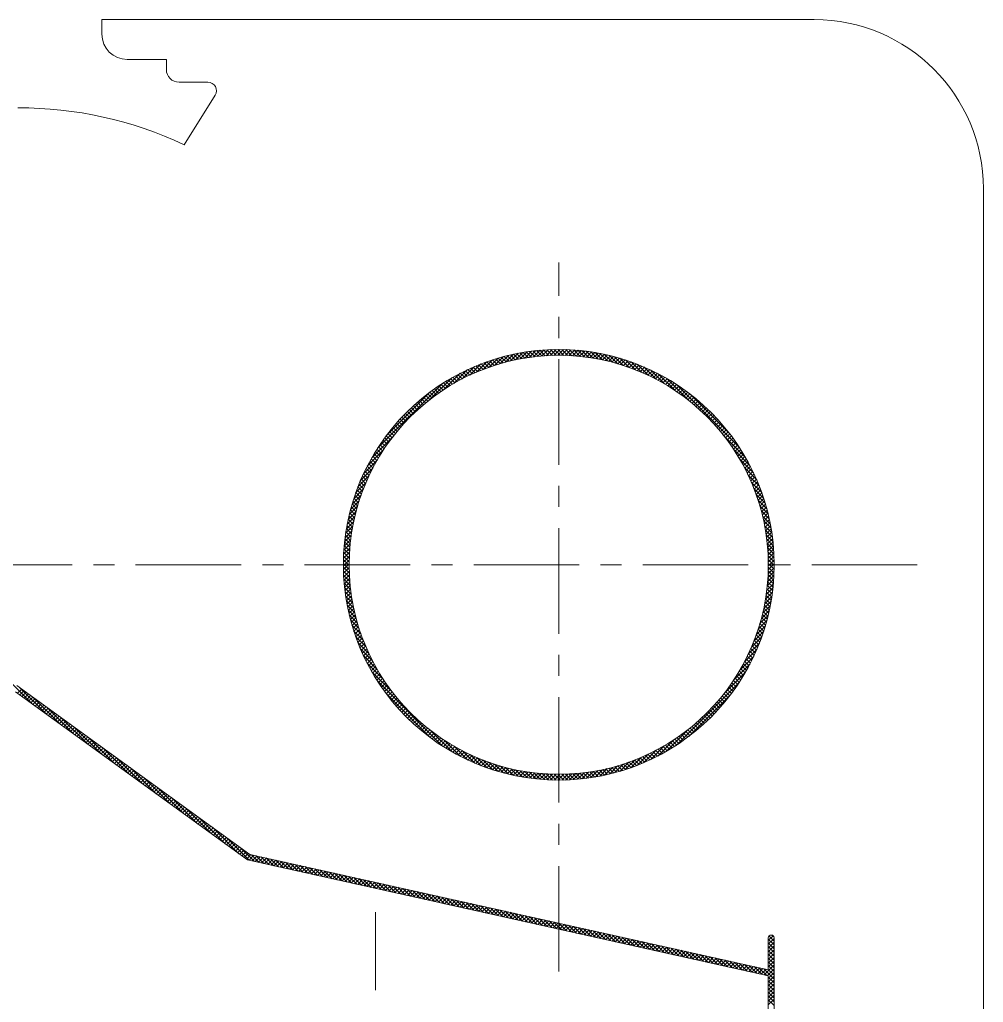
# Model space of a CAD drawing. Header units: millimetres. Extents: x 2882 to 3476, y 1065 to 1485.
# Drawn here: x 3213.91 to 3236.72, y 1157.94 to 1181.21 of the extents above; entities that cross this region are included whole.
import ezdxf

# ---------------------------------------------------------------- set-up
doc = ezdxf.new("R2010")
doc.units = ezdxf.units.MM
doc.linetypes.add('CENTERX2', pattern=[4, 2.5, -0.5, 0.5, -0.5])
for name, color, linetype, lineweight, true_color in [('1', 1, 'Continuous', 18, 0xff0000), ('2', 2, 'Continuous', 18, 0xffff00), ('3', 3, 'CENTERX2', 18, 0x00ff00)]:
    doc.layers.add(name, color=color, linetype=linetype, lineweight=lineweight, true_color=true_color)
pattern_1 = [(45, (2759.298956, 631.19546), (-0.0449012806, 0.0449012806), []), (135, (2759.298956, 631.19546), (-0.0449012806, -0.0449012806), [])]

msp = doc.modelspace()

# ---------------------------------------------------------------- hatches: boundary and pattern name
at = {"layer": '2'}
h = msp.add_hatch(dxfattribs=at)
h.set_pattern_fill('ANSI37', color=256, scale=0.02, style=0)
h.set_pattern_definition(pattern_1)
edge = h.paths.add_edge_path(flags=0)
edge.add_line((3226.67201, 1173.40077), (3226.67201, 1173.26238))
edge.add_arc((3226.67201, 1168.30298), 4.9594, 90, 180)
edge.add_line((3221.7126, 1168.30298), (3221.57421, 1168.30298))
edge.add_arc((3226.67201, 1168.30298), 5.09779, 90, 180, ccw=False)
edge = h.paths.add_edge_path(flags=0)
edge.add_arc((3226.67201, 1168.30298), 5.09779, 0, 90, ccw=False)
edge.add_line((3231.7698, 1168.30298), (3231.63141, 1168.30298))
edge.add_arc((3226.67201, 1168.30298), 4.9594, 0, 90)
edge.add_line((3226.67201, 1173.26238), (3226.67201, 1173.40077))
edge = h.paths.add_edge_path(flags=0)
edge.add_arc((3226.67201, 1168.30298), 5.09779, 90, 180, ccw=False)
edge.add_line((3226.67201, 1173.40077), (3226.67201, 1173.26238))
edge.add_arc((3226.67201, 1168.30298), 4.9594, 90, 180)
edge.add_arc((3226.67201, 1168.30298), 4.9594, 180, 270)
edge.add_line((3226.67201, 1163.34357), (3226.67201, 1163.20518))
edge.add_arc((3226.67201, 1168.30298), 5.09779, 180, 270, ccw=False)
edge = h.paths.add_edge_path(flags=0)
edge.add_arc((3226.67201, 1168.30298), 4.9594, 270, 360)
edge.add_arc((3226.67201, 1168.30298), 4.9594, 0, 90)
edge.add_line((3226.67201, 1173.26238), (3226.67201, 1173.40077))
edge.add_arc((3226.67201, 1168.30298), 5.09779, 0, 90, ccw=False)
edge.add_arc((3226.67201, 1168.30298), 5.09779, 270, 360, ccw=False)
edge.add_line((3226.67201, 1163.20518), (3226.67201, 1163.34357))
h = msp.add_hatch(dxfattribs=at)
h.set_pattern_fill('ANSI37', color=256, scale=0.02, style=0)
h.set_pattern_definition(pattern_1)
edge = h.paths.add_edge_path(flags=0)
edge.add_line((3226.67201, 1173.26238), (3226.67201, 1173.40077))
edge.add_arc((3226.67201, 1168.30298), 5.09779, 0, 90, ccw=False)
edge.add_line((3231.7698, 1168.30298), (3231.63141, 1168.30298))
edge.add_arc((3226.67201, 1168.30298), 4.9594, 0, 90)
edge = h.paths.add_edge_path(flags=0)
edge.add_line((3226.67201, 1173.40077), (3226.67201, 1173.26238))
edge.add_arc((3226.67201, 1168.30298), 4.9594, 90, 180)
edge.add_line((3221.7126, 1168.30298), (3221.57421, 1168.30298))
edge.add_arc((3226.67201, 1168.30298), 5.09779, 90, 180, ccw=False)

# ---------------------------------------------------------------- linework, layer by layer
at = {"layer": '1'}
for p, q in [((3215.85881, 1180.86539), (3215.85881, 1181.20858)), ((3232.72068, 1181.20858), (3215.85881, 1181.20858)), ((3216.45881, 1180.26539), (3217.38492, 1180.26539)), ((3217.38492, 1180.26539), (3217.38492, 1180.02725)), ((3217.68492, 1179.72725), (3218.37048, 1179.72725)), ((3218.54004, 1179.42118), (3217.80557, 1178.2471)), ((3236.72068, 1177.20858), (3236.72068, 1111.95782)), ((3226.67201, 1173.29596), (3226.67201, 1173.29596)), ((3213.84637, 1165.44312), (3219.36096, 1161.44696)), ((3213.81309, 1165.29634), (3219.30294, 1161.3181)), ((3219.36096, 1161.44696), (3231.63141, 1158.71505)), ((3219.30294, 1161.3181), (3231.63141, 1158.57328)), ((3231.63141, 1159.46775), (3231.63141, 1158.71505)), ((3231.7698, 1159.46775), (3231.7698, 1129.67039)), ((3231.63141, 1158.57328), (3231.63141, 1130.59312))]:
    msp.add_line(p, q, dxfattribs=at)
for radius in [5.09779, 4.9594]:
    msp.add_circle((3226.67201, 1168.30298), radius, dxfattribs=at)
for centre, radius, start, end in [((3232.72068, 1177.20858), 4, 0, 90), ((3216.45881, 1180.86539), 0.6, 180, 270), ((3217.68492, 1180.02725), 0.3, 180, 270), ((3218.37048, 1179.52725), 0.2, 327.971323, 90), ((3213.88642, 1169.91065), 9.21174, 64.820747, 90.089651), ((3231.70061, 1159.46775), 0.06919, 0, 180)]:
    msp.add_arc(centre, radius, start, end, dxfattribs=at)
at = {"layer": '2'}
for p, q in [((3214.21212, 1165.00717), (3213.6117, 1165.60759)), ((3213.8636, 1165.25973), (3213.9627, 1165.35883)), ((3214.53826, 1164.77083), (3213.91758, 1165.39152)), ((3213.91567, 1165.222), (3214.01477, 1165.32109)), ((3213.96774, 1165.18427), (3214.06684, 1165.28336)), ((3214.01981, 1165.14653), (3214.11891, 1165.24563)), ((3214.07188, 1165.1088), (3214.17098, 1165.2079)), ((3214.12395, 1165.07107), (3214.22305, 1165.17016)), ((3214.17602, 1165.03333), (3214.27512, 1165.13243)), ((3214.86441, 1164.53449), (3214.24372, 1165.15518)), ((3214.22809, 1164.9956), (3214.32719, 1165.0947)), ((3214.28016, 1164.95787), (3214.37926, 1165.05697)), ((3214.33223, 1164.92014), (3214.43133, 1165.01923)), ((3214.3843, 1164.8824), (3214.4834, 1164.9815)), ((3214.43637, 1164.84467), (3214.53547, 1164.94377)), ((3214.48844, 1164.80694), (3214.58754, 1164.90603)), ((3214.54051, 1164.76921), (3214.6396, 1164.8683)), ((3215.19055, 1164.29815), (3214.56986, 1164.91884)), ((3214.59258, 1164.73147), (3214.69167, 1164.83057)), ((3214.64465, 1164.69374), (3214.74374, 1164.79284)), ((3214.69672, 1164.65601), (3214.79581, 1164.7551)), ((3214.74879, 1164.61828), (3214.84788, 1164.71737)), ((3214.80086, 1164.58054), (3214.89995, 1164.67964)), ((3214.85293, 1164.54281), (3214.95202, 1164.64191)), ((3215.51669, 1164.06181), (3214.896, 1164.6825)), ((3214.905, 1164.50508), (3215.00409, 1164.60417)), ((3214.95707, 1164.46735), (3215.05616, 1164.56644)), ((3215.00914, 1164.42961), (3215.10823, 1164.52871)), ((3215.06121, 1164.39188), (3215.1603, 1164.49098)), ((3215.11328, 1164.35415), (3215.21237, 1164.45324)), ((3215.16535, 1164.31642), (3215.26444, 1164.41551)), ((3215.84283, 1163.82547), (3215.22215, 1164.44616)), ((3215.21742, 1164.27868), (3215.31651, 1164.37778)), ((3215.26949, 1164.24095), (3215.36858, 1164.34005)), ((3215.32156, 1164.20322), (3215.42065, 1164.30231)), ((3215.37363, 1164.16548), (3215.47272, 1164.26458)), ((3215.4257, 1164.12775), (3215.52479, 1164.22685)), ((3215.47777, 1164.09002), (3215.57686, 1164.18911)), ((3216.16898, 1163.58913), (3215.54829, 1164.20982)), ((3215.52984, 1164.05229), (3215.62893, 1164.15138)), ((3215.58191, 1164.01455), (3215.681, 1164.11365)), ((3215.63398, 1163.97682), (3215.73307, 1164.07592)), ((3215.68605, 1163.93909), (3215.78514, 1164.03818)), ((3215.73812, 1163.90136), (3215.83721, 1164.00045)), ((3215.79019, 1163.86362), (3215.88928, 1163.96272)), ((3216.49512, 1163.35279), (3215.87443, 1163.97348)), ((3215.84226, 1163.82589), (3215.94135, 1163.92499)), ((3215.89433, 1163.78816), (3215.99342, 1163.88725)), ((3215.9464, 1163.75043), (3216.04549, 1163.84952)), ((3215.99847, 1163.71269), (3216.09756, 1163.81179)), ((3216.05054, 1163.67496), (3216.14963, 1163.77406)), ((3216.10261, 1163.63723), (3216.2017, 1163.73632)), ((3216.82126, 1163.11645), (3216.20057, 1163.73714)), ((3216.15468, 1163.5995), (3216.25377, 1163.69859)), ((3216.20675, 1163.56176), (3216.30584, 1163.66086)), ((3216.25882, 1163.52403), (3216.35791, 1163.62313)), ((3216.31089, 1163.4863), (3216.40998, 1163.58539)), ((3216.36296, 1163.44857), (3216.46205, 1163.54766)), ((3216.41503, 1163.41083), (3216.51412, 1163.50993)), ((3216.4671, 1163.3731), (3216.56619, 1163.4722)), ((3217.1474, 1162.88011), (3216.52671, 1163.5008)), ((3216.51917, 1163.33537), (3216.61826, 1163.43446)), ((3216.57124, 1163.29763), (3216.67033, 1163.39673)), ((3216.62331, 1163.2599), (3216.7224, 1163.359)), ((3216.67538, 1163.22217), (3216.77447, 1163.32126)), ((3216.72745, 1163.18444), (3216.82654, 1163.28353)), ((3216.77952, 1163.1467), (3216.87861, 1163.2458)), ((3217.47355, 1162.64377), (3216.85286, 1163.26446)), ((3216.83159, 1163.10897), (3216.93068, 1163.20807)), ((3216.88366, 1163.07124), (3216.98275, 1163.17033)), ((3216.93573, 1163.03351), (3217.03482, 1163.1326)), ((3216.9878, 1162.99577), (3217.08689, 1163.09487)), ((3217.03987, 1162.95804), (3217.13896, 1163.05714)), ((3217.09194, 1162.92031), (3217.19103, 1163.0194)), ((3217.79969, 1162.40743), (3217.179, 1163.02812)), ((3217.14401, 1162.88258), (3217.2431, 1162.98167)), ((3217.19608, 1162.84484), (3217.29517, 1162.94394)), ((3217.24815, 1162.80711), (3217.34724, 1162.90621)), ((3217.30022, 1162.76938), (3217.39931, 1162.86847)), ((3217.35229, 1162.73165), (3217.45138, 1162.83074)), ((3217.40436, 1162.69391), (3217.50345, 1162.79301)), ((3218.12583, 1162.1711), (3217.50514, 1162.79178)), ((3217.45643, 1162.65618), (3217.55552, 1162.75528)), ((3217.5085, 1162.61845), (3217.60759, 1162.71754)), ((3217.56057, 1162.58072), (3217.65966, 1162.67981)), ((3217.61264, 1162.54298), (3217.71173, 1162.64208)), ((3217.66471, 1162.50525), (3217.7638, 1162.60435)), ((3217.71678, 1162.46752), (3217.81587, 1162.56661)), ((3218.45197, 1161.93476), (3217.83128, 1162.55544)), ((3217.76885, 1162.42978), (3217.86794, 1162.52888)), ((3217.82092, 1162.39205), (3217.92001, 1162.49115)), ((3217.87299, 1162.35432), (3217.97208, 1162.45341)), ((3217.92506, 1162.31659), (3218.02415, 1162.41568)), ((3217.97713, 1162.27885), (3218.07622, 1162.37795)), ((3218.0292, 1162.24112), (3218.12829, 1162.34022)), ((3218.77812, 1161.69842), (3218.15743, 1162.3191)), ((3218.08127, 1162.20339), (3218.18036, 1162.30248)), ((3218.13334, 1162.16566), (3218.23243, 1162.26475)), ((3218.18541, 1162.12792), (3218.2845, 1162.22702)), ((3218.23748, 1162.09019), (3218.33657, 1162.18929)), ((3218.28955, 1162.05246), (3218.38864, 1162.15155)), ((3218.34162, 1162.01473), (3218.44071, 1162.11382)), ((3218.39369, 1161.97699), (3218.49278, 1162.07609)), ((3219.10426, 1161.46208), (3218.48357, 1162.08276)), ((3218.44576, 1161.93926), (3218.54485, 1162.03836)), ((3218.49783, 1161.90153), (3218.59692, 1162.00062)), ((3218.5499, 1161.8638), (3218.64899, 1161.96289)), ((3218.60197, 1161.82606), (3218.70106, 1161.92516)), ((3218.65404, 1161.78833), (3218.75313, 1161.88743)), ((3218.70611, 1161.7506), (3218.8052, 1161.84969)), ((3219.34809, 1161.30805), (3218.80971, 1161.84642)), ((3218.75818, 1161.71287), (3218.85727, 1161.81196)), ((3218.81025, 1161.67513), (3218.90934, 1161.77423)), ((3218.86232, 1161.6374), (3218.96141, 1161.7365)), ((3218.91439, 1161.59967), (3219.01348, 1161.69876)), ((3218.96646, 1161.56193), (3219.06555, 1161.66103)), ((3219.01853, 1161.5242), (3219.11762, 1161.6233)), ((3219.46361, 1161.28233), (3219.13585, 1161.61008)), ((3219.0706, 1161.48647), (3219.16969, 1161.58556)), ((3219.12267, 1161.44874), (3219.22176, 1161.54783)), ((3219.17474, 1161.411), (3219.27383, 1161.5101)), ((3219.22681, 1161.37327), (3219.3259, 1161.47237)), ((3219.27888, 1161.33554), (3219.38495, 1161.44162)), ((3219.34244, 1161.3093), (3219.4584, 1161.42526)), ((3219.57913, 1161.25661), (3219.39675, 1161.43899)), ((3219.41589, 1161.29295), (3219.53185, 1161.40891)), ((3219.48934, 1161.2766), (3219.6053, 1161.39256)), ((3219.69466, 1161.23089), (3219.51227, 1161.41327)), ((3219.56279, 1161.26025), (3219.67875, 1161.37621)), ((3219.81018, 1161.20517), (3219.6278, 1161.38755)), ((3219.63624, 1161.24389), (3219.7522, 1161.35985)), ((3219.70969, 1161.22754), (3219.82565, 1161.3435)), ((3219.9257, 1161.17945), (3219.74332, 1161.36183)), ((3219.78314, 1161.21119), (3219.8991, 1161.32715)), ((3219.85659, 1161.19483), (3219.97255, 1161.31079)), ((3220.04122, 1161.15373), (3219.85884, 1161.33611)), ((3219.93004, 1161.17848), (3220.046, 1161.29444)), ((3220.15675, 1161.12801), (3219.97436, 1161.31039)), ((3220.00349, 1161.16213), (3220.11945, 1161.27809)), ((3220.07694, 1161.14578), (3220.1929, 1161.26174)), ((3220.27227, 1161.10229), (3220.08989, 1161.28467)), ((3220.15039, 1161.12942), (3220.26635, 1161.24538)), ((3220.38779, 1161.07657), (3220.20541, 1161.25895)), ((3220.22384, 1161.11307), (3220.3398, 1161.22903)), ((3220.29729, 1161.09672), (3220.41325, 1161.21268)), ((3220.50332, 1161.05085), (3220.32093, 1161.23323)), ((3220.37074, 1161.08036), (3220.4867, 1161.19632)), ((3220.61884, 1161.02513), (3220.43645, 1161.20751)), ((3220.44419, 1161.06401), (3220.56015, 1161.17997)), ((3220.51764, 1161.04766), (3220.6336, 1161.16362)), ((3220.73436, 1160.99941), (3220.55198, 1161.18179)), ((3220.59109, 1161.0313), (3220.70705, 1161.14727)), ((3220.84988, 1160.97369), (3220.6675, 1161.15607)), ((3220.66454, 1161.01495), (3220.7805, 1161.13091)), ((3220.73799, 1160.9986), (3220.85395, 1161.11456)), ((3220.96541, 1160.94797), (3220.78302, 1161.13035)), ((3220.81144, 1160.98225), (3220.9274, 1161.09821)), ((3220.88489, 1160.96589), (3221.00085, 1161.08185)), ((3221.08093, 1160.92225), (3220.89854, 1161.10463)), ((3220.95834, 1160.94954), (3221.0743, 1161.0655)), ((3221.19645, 1160.89653), (3221.01407, 1161.07891)), ((3221.03179, 1160.93319), (3221.14775, 1161.04915)), ((3221.10523, 1160.91683), (3221.2212, 1161.0328)), ((3221.31197, 1160.87081), (3221.12959, 1161.05319)), ((3221.17868, 1160.90048), (3221.29464, 1161.01644)), ((3221.4275, 1160.84509), (3221.24511, 1161.02747)), ((3221.25213, 1160.88413), (3221.36809, 1161.00009)), ((3221.32558, 1160.86778), (3221.44154, 1160.98374)), ((3221.54302, 1160.81937), (3221.36063, 1161.00175)), ((3221.39903, 1160.85142), (3221.51499, 1160.96738)), ((3221.47248, 1160.83507), (3221.58844, 1160.95103)), ((3221.65854, 1160.79365), (3221.47616, 1160.97603)), ((3221.54593, 1160.81872), (3221.66189, 1160.93468)), ((3221.77406, 1160.76793), (3221.59168, 1160.95031)), ((3221.61938, 1160.80236), (3221.73534, 1160.91832)), ((3221.88959, 1160.74221), (3221.7072, 1160.92459)), ((3221.69283, 1160.78601), (3221.80879, 1160.90197)), ((3221.76628, 1160.76966), (3221.88224, 1160.88562)), ((3222.00511, 1160.71649), (3221.82273, 1160.89887)), ((3221.83973, 1160.75331), (3221.95569, 1160.86927)), ((3221.91318, 1160.73695), (3222.02914, 1160.85291)), ((3222.12063, 1160.69077), (3221.93825, 1160.87315)), ((3221.98663, 1160.7206), (3222.10259, 1160.83656)), ((3222.23615, 1160.66505), (3222.05377, 1160.84743)), ((3222.06008, 1160.70425), (3222.17604, 1160.82021)), ((3222.13353, 1160.68789), (3222.24949, 1160.80385)), ((3222.35168, 1160.63933), (3222.16929, 1160.82171)), ((3222.20698, 1160.67154), (3222.32294, 1160.7875)), ((3222.28043, 1160.65519), (3222.39639, 1160.77115)), ((3222.4672, 1160.61361), (3222.28482, 1160.79599)), ((3222.35388, 1160.63884), (3222.46984, 1160.7548)), ((3222.58272, 1160.58789), (3222.40034, 1160.77027)), ((3222.42733, 1160.62248), (3222.54329, 1160.73844)), ((3222.50078, 1160.60613), (3222.61674, 1160.72209)), ((3222.69825, 1160.56217), (3222.51586, 1160.74455)), ((3222.57423, 1160.58978), (3222.69019, 1160.70574)), ((3222.81377, 1160.53645), (3222.63138, 1160.71883)), ((3222.64768, 1160.57342), (3222.76364, 1160.68938)), ((3222.92929, 1160.51072), (3222.74691, 1160.69311)), ((3222.72113, 1160.55707), (3222.83709, 1160.67303)), ((3222.79458, 1160.54072), (3222.91054, 1160.65668)), ((3223.04481, 1160.485), (3222.86243, 1160.66739)), ((3222.86803, 1160.52436), (3222.98399, 1160.64033)), ((3222.94148, 1160.50801), (3223.05744, 1160.62397)), ((3223.16034, 1160.45928), (3222.97795, 1160.64167)), ((3223.01493, 1160.49166), (3223.13089, 1160.60762)), ((3223.08838, 1160.47531), (3223.20434, 1160.59127)), ((3223.27586, 1160.43356), (3223.09347, 1160.61595)), ((3223.16183, 1160.45895), (3223.27779, 1160.57491)), ((3223.39138, 1160.40784), (3223.209, 1160.59023)), ((3223.23527, 1160.4426), (3223.35124, 1160.55856)), ((3223.30872, 1160.42625), (3223.42468, 1160.54221)), ((3223.5069, 1160.38212), (3223.32452, 1160.56451)), ((3223.38217, 1160.40989), (3223.49813, 1160.52585)), ((3223.62243, 1160.3564), (3223.44004, 1160.53879)), ((3223.45562, 1160.39354), (3223.57158, 1160.5095)), ((3223.52907, 1160.37719), (3223.64503, 1160.49315)), ((3223.73795, 1160.33068), (3223.55556, 1160.51307)), ((3223.60252, 1160.36084), (3223.71848, 1160.4768)), ((3223.85347, 1160.30496), (3223.67109, 1160.48735)), ((3223.67597, 1160.34448), (3223.79193, 1160.46044)), ((3223.74942, 1160.32813), (3223.86538, 1160.44409)), ((3223.96899, 1160.27924), (3223.78661, 1160.46163)), ((3223.82287, 1160.31178), (3223.93883, 1160.42774)), ((3223.89632, 1160.29542), (3224.01228, 1160.41138)), ((3224.08452, 1160.25352), (3223.90213, 1160.43591)), ((3223.96977, 1160.27907), (3224.08573, 1160.39503)), ((3224.20004, 1160.2278), (3224.01766, 1160.41019)), ((3224.04322, 1160.26272), (3224.15918, 1160.37868)), ((3224.11667, 1160.24637), (3224.23263, 1160.36233)), ((3224.31556, 1160.20208), (3224.13318, 1160.38447)), ((3224.19012, 1160.23001), (3224.30608, 1160.34597)), ((3224.43108, 1160.17636), (3224.2487, 1160.35875)), ((3224.26357, 1160.21366), (3224.37953, 1160.32962)), ((3224.33702, 1160.19731), (3224.45298, 1160.31327)), ((3224.54661, 1160.15064), (3224.36422, 1160.33303)), ((3224.41047, 1160.18095), (3224.52643, 1160.29691)), ((3224.66213, 1160.12492), (3224.47975, 1160.30731)), ((3224.48392, 1160.1646), (3224.59988, 1160.28056)), ((3224.55737, 1160.14825), (3224.67333, 1160.26421)), ((3224.77765, 1160.0992), (3224.59527, 1160.28159)), ((3224.63082, 1160.1319), (3224.74678, 1160.24786)), ((3224.70427, 1160.11554), (3224.82023, 1160.2315)), ((3224.89318, 1160.07348), (3224.71079, 1160.25587)), ((3224.77772, 1160.09919), (3224.89368, 1160.21515)), ((3225.0087, 1160.04776), (3224.82631, 1160.23015)), ((3224.85117, 1160.08284), (3224.96713, 1160.1988)), ((3224.92462, 1160.06648), (3225.04058, 1160.18244)), ((3225.12422, 1160.02204), (3224.94184, 1160.20443)), ((3224.99807, 1160.05013), (3225.11403, 1160.16609)), ((3225.23974, 1159.99632), (3225.05736, 1160.17871)), ((3225.07152, 1160.03378), (3225.18748, 1160.14974)), ((3225.14497, 1160.01742), (3225.26093, 1160.13339)), ((3225.35527, 1159.9706), (3225.17288, 1160.15299)), ((3225.21842, 1160.00107), (3225.33438, 1160.11703)), ((3225.47079, 1159.94488), (3225.2884, 1160.12727)), ((3225.29187, 1159.98472), (3225.40783, 1160.10068)), ((3225.36531, 1159.96837), (3225.48128, 1160.08433)), ((3225.58631, 1159.91916), (3225.40393, 1160.10155)), ((3225.43876, 1159.95201), (3225.55472, 1160.06797)), ((3225.51221, 1159.93566), (3225.62817, 1160.05162)), ((3225.70183, 1159.89344), (3225.51945, 1160.07583)), ((3225.58566, 1159.91931), (3225.70162, 1160.03527)), ((3225.81736, 1159.86772), (3225.63497, 1160.05011)), ((3225.65911, 1159.90295), (3225.77507, 1160.01891)), ((3225.73256, 1159.8866), (3225.84852, 1160.00256)), ((3225.93288, 1159.842), (3225.7505, 1160.02439)), ((3225.80601, 1159.87025), (3225.92197, 1159.98621)), ((3226.0484, 1159.81628), (3225.86602, 1159.99867)), ((3225.87946, 1159.8539), (3225.99542, 1159.96986)), ((3225.95291, 1159.83754), (3226.06887, 1159.9535)), ((3226.16392, 1159.79056), (3225.98154, 1159.97295)), ((3226.02636, 1159.82119), (3226.14232, 1159.93715)), ((3226.27945, 1159.76484), (3226.09706, 1159.94723)), ((3226.09981, 1159.80484), (3226.21577, 1159.9208)), ((3226.17326, 1159.78848), (3226.28922, 1159.90444)), ((3226.39497, 1159.73912), (3226.21259, 1159.92151)), ((3226.24671, 1159.77213), (3226.36267, 1159.88809)), ((3226.32016, 1159.75578), (3226.43612, 1159.87174)), ((3226.51049, 1159.7134), (3226.32811, 1159.89579)), ((3226.39361, 1159.73943), (3226.50957, 1159.85539)), ((3226.62602, 1159.68768), (3226.44363, 1159.87007)), ((3226.46706, 1159.72307), (3226.58302, 1159.83903)), ((3226.54051, 1159.70672), (3226.65647, 1159.82268)), ((3226.74154, 1159.66196), (3226.55915, 1159.84435)), ((3226.61396, 1159.69037), (3226.72992, 1159.80633)), ((3226.85706, 1159.63624), (3226.67468, 1159.81863)), ((3226.68741, 1159.67401), (3226.80337, 1159.78997)), ((3226.76086, 1159.65766), (3226.87682, 1159.77362)), ((3226.97258, 1159.61052), (3226.7902, 1159.79291)), ((3226.83431, 1159.64131), (3226.95027, 1159.75727)), ((3227.08811, 1159.5848), (3226.90572, 1159.76719)), ((3226.90776, 1159.62496), (3227.02372, 1159.74092)), ((3226.98121, 1159.6086), (3227.09717, 1159.72456)), ((3227.20363, 1159.55908), (3227.02124, 1159.74147)), ((3227.05466, 1159.59225), (3227.17062, 1159.70821)), ((3227.12811, 1159.5759), (3227.24407, 1159.69186)), ((3227.31915, 1159.53336), (3227.13677, 1159.71575)), ((3227.20156, 1159.55954), (3227.31752, 1159.6755)), ((3227.43467, 1159.50764), (3227.25229, 1159.69003)), ((3227.27501, 1159.54319), (3227.39097, 1159.65915)), ((3227.34846, 1159.52684), (3227.46442, 1159.6428)), ((3227.5502, 1159.48192), (3227.36781, 1159.66431)), ((3227.42191, 1159.51048), (3227.53787, 1159.62645)), ((3227.66572, 1159.4562), (3227.48333, 1159.63859)), ((3227.49535, 1159.49413), (3227.61132, 1159.61009)), ((3227.5688, 1159.47778), (3227.68476, 1159.59374)), ((3227.78124, 1159.43048), (3227.59886, 1159.61287)), ((3227.64225, 1159.46143), (3227.75821, 1159.57739)), ((3227.89676, 1159.40476), (3227.71438, 1159.58715)), ((3227.7157, 1159.44507), (3227.83166, 1159.56103)), ((3227.78915, 1159.42872), (3227.90511, 1159.54468)), ((3228.01229, 1159.37904), (3227.8299, 1159.56143)), ((3227.8626, 1159.41237), (3227.97856, 1159.52833)), ((3227.93605, 1159.39601), (3228.05201, 1159.51197)), ((3228.12781, 1159.35332), (3227.94543, 1159.53571)), ((3231.63141, 1159.40947), (3231.74377, 1159.52183)), ((3231.7698, 1159.39324), (3231.64909, 1159.51395)), ((3231.76754, 1159.4853), (3231.71815, 1159.53469)), ((3228.0095, 1159.37966), (3228.12546, 1159.49562)), ((3228.24333, 1159.3276), (3228.06095, 1159.50999)), ((3228.08295, 1159.36331), (3228.19891, 1159.47927)), ((3228.1564, 1159.34696), (3228.27236, 1159.46292)), ((3228.35885, 1159.30188), (3228.17647, 1159.48427)), ((3228.22985, 1159.3306), (3228.34581, 1159.44656)), ((3228.47438, 1159.27616), (3228.29199, 1159.45855)), ((3228.3033, 1159.31425), (3228.41926, 1159.43021)), ((3228.37675, 1159.2979), (3228.49271, 1159.41386)), ((3228.5899, 1159.25044), (3228.40752, 1159.43283)), ((3228.4502, 1159.28154), (3228.56616, 1159.3975)), ((3228.70542, 1159.22472), (3228.52304, 1159.40711)), ((3228.52365, 1159.26519), (3228.63961, 1159.38115)), ((3228.5971, 1159.24884), (3228.71306, 1159.3648)), ((3228.82095, 1159.199), (3228.63856, 1159.38139)), ((3228.67055, 1159.23249), (3228.78651, 1159.34845)), ((3228.744, 1159.21613), (3228.85996, 1159.33209)), ((3228.93647, 1159.17328), (3228.75408, 1159.35567)), ((3228.81745, 1159.19978), (3228.93341, 1159.31574)), ((3229.05199, 1159.14756), (3228.86961, 1159.32994)), ((3228.8909, 1159.18343), (3229.00686, 1159.29939)), ((3228.96435, 1159.16707), (3229.08031, 1159.28303)), ((3229.16751, 1159.12184), (3228.98513, 1159.30422)), ((3231.63141, 1159.31966), (3231.7698, 1159.45805)), ((3231.7698, 1159.30343), (3231.63141, 1159.44182)), ((3231.63141, 1159.22986), (3231.7698, 1159.36825)), ((3231.7698, 1159.21363), (3231.63141, 1159.35202)), ((3229.0378, 1159.15072), (3229.15376, 1159.26668)), ((3229.28304, 1159.09612), (3229.10065, 1159.2785)), ((3229.11125, 1159.13437), (3229.22721, 1159.25033)), ((3229.1847, 1159.11801), (3229.30066, 1159.23398)), ((3229.39856, 1159.0704), (3229.21617, 1159.25278)), ((3229.25815, 1159.10166), (3229.37411, 1159.21762)), ((3229.3316, 1159.08531), (3229.44756, 1159.20127)), ((3229.51408, 1159.04468), (3229.3317, 1159.22706)), ((3229.40505, 1159.06896), (3229.52101, 1159.18492)), ((3229.6296, 1159.01896), (3229.44722, 1159.20134)), ((3229.4785, 1159.0526), (3229.59446, 1159.16856)), ((3229.55195, 1159.03625), (3229.66791, 1159.15221)), ((3229.74513, 1158.99324), (3229.56274, 1159.17562)), ((3229.62539, 1159.0199), (3229.74136, 1159.13586)), ((3229.86065, 1158.96752), (3229.67826, 1159.1499)), ((3229.69884, 1159.00354), (3229.8148, 1159.11951)), ((3229.77229, 1158.98719), (3229.88825, 1159.10315)), ((3229.97617, 1158.9418), (3229.79379, 1159.12418)), ((3229.84574, 1158.97084), (3229.9617, 1159.0868)), ((3230.09169, 1158.91608), (3229.90931, 1159.09846)), ((3229.91919, 1158.95449), (3230.03515, 1159.07045)), ((3229.99264, 1158.93813), (3230.1086, 1159.05409)), ((3230.20722, 1158.89036), (3230.02483, 1159.07274)), ((3230.32274, 1158.86464), (3230.14036, 1159.04702)), ((3231.63141, 1159.14006), (3231.7698, 1159.27845)), ((3231.7698, 1159.12383), (3231.63141, 1159.26222)), ((3231.63141, 1159.05026), (3231.7698, 1159.18865)), ((3231.7698, 1159.03403), (3231.63141, 1159.17242)), ((3231.63141, 1158.96045), (3231.7698, 1159.09884)), ((3231.7698, 1158.94422), (3231.63141, 1159.08261)), ((3230.06609, 1158.92178), (3230.18205, 1159.03774)), ((3230.13954, 1158.90543), (3230.2555, 1159.02139)), ((3230.21299, 1158.88907), (3230.32895, 1159.00503)), ((3230.43826, 1158.83892), (3230.25588, 1159.0213)), ((3230.28644, 1158.87272), (3230.4024, 1158.98868)), ((3230.35989, 1158.85637), (3230.47585, 1158.97233)), ((3230.55378, 1158.8132), (3230.3714, 1158.99558)), ((3230.43334, 1158.84002), (3230.5493, 1158.95598)), ((3230.66931, 1158.78748), (3230.48692, 1158.96986)), ((3230.50679, 1158.82366), (3230.62275, 1158.93962)), ((3230.58024, 1158.80731), (3230.6962, 1158.92327)), ((3230.78483, 1158.76176), (3230.60245, 1158.94414)), ((3230.65369, 1158.79096), (3230.76965, 1158.90692)), ((3230.90035, 1158.73604), (3230.71797, 1158.91842)), ((3230.72714, 1158.7746), (3230.8431, 1158.89056)), ((3230.80059, 1158.75825), (3230.91655, 1158.87421)), ((3231.01588, 1158.71032), (3230.83349, 1158.8927)), ((3230.87404, 1158.7419), (3230.99, 1158.85786)), ((3230.94749, 1158.72555), (3231.06345, 1158.84151)), ((3231.1314, 1158.6846), (3230.94901, 1158.86698)), ((3231.02094, 1158.70919), (3231.1369, 1158.82515)), ((3231.24692, 1158.65888), (3231.06454, 1158.84126)), ((3231.36244, 1158.63316), (3231.18006, 1158.81554)), ((3231.53509, 1158.59472), (3231.7698, 1158.82944)), ((3231.63141, 1158.87065), (3231.7698, 1159.00904)), ((3231.7698, 1158.85442), (3231.63141, 1158.99281)), ((3231.63141, 1158.78085), (3231.7698, 1158.91924)), ((3231.7698, 1158.76462), (3231.63141, 1158.90301)), ((3231.09439, 1158.69284), (3231.21035, 1158.8088)), ((3231.16784, 1158.67649), (3231.2838, 1158.79245)), ((3231.24129, 1158.66013), (3231.35725, 1158.77609)), ((3231.47797, 1158.60744), (3231.29558, 1158.78982)), ((3231.31474, 1158.64378), (3231.4307, 1158.75974)), ((3231.38819, 1158.62743), (3231.50415, 1158.74339)), ((3231.59349, 1158.58172), (3231.4111, 1158.7641)), ((3231.46164, 1158.61107), (3231.5776, 1158.72704)), ((3231.7698, 1158.49521), (3231.52663, 1158.73838)), ((3231.60854, 1158.57837), (3231.7698, 1158.73963)), ((3231.7698, 1158.67482), (3231.63141, 1158.81321)), ((3231.7698, 1158.58501), (3231.63141, 1158.7234)), ((3231.63141, 1158.51144), (3231.7698, 1158.64983)), ((3231.63141, 1158.42164), (3231.7698, 1158.56003)), ((3231.7698, 1158.40541), (3231.63141, 1158.5438)), ((3231.63141, 1158.33184), (3231.7698, 1158.47023)), ((3231.7698, 1158.31561), (3231.63141, 1158.45399)), ((3231.63141, 1158.24203), (3231.7698, 1158.38042)), ((3231.7698, 1158.2258), (3231.63141, 1158.36419)), ((3231.63141, 1158.15223), (3231.7698, 1158.29062)), ((3231.7698, 1158.136), (3231.63141, 1158.27439)), ((3231.63141, 1158.06243), (3231.7698, 1158.20082)), ((3231.7698, 1158.0462), (3231.63141, 1158.18459)), ((3231.63141, 1157.97263), (3231.7698, 1158.11102)), ((3231.7698, 1157.9564), (3231.63141, 1158.09478)), ((3231.63141, 1157.88282), (3231.7698, 1158.02121)), ((3231.7698, 1157.86659), (3231.63141, 1158.00498))]:
    msp.add_line(p, q, dxfattribs=at)
at = {"layer": '3'}
for p, q in [((3226.67201, 1158.67163), (3226.67201, 1175.46092)), ((3235.15838, 1168.30298), (3191.29092, 1168.30298)), ((3222.33201, 1130.23114), (3222.33201, 1160.08151))]:
    msp.add_line(p, q, dxfattribs=at)

doc.saveas('drawing.dxf')
